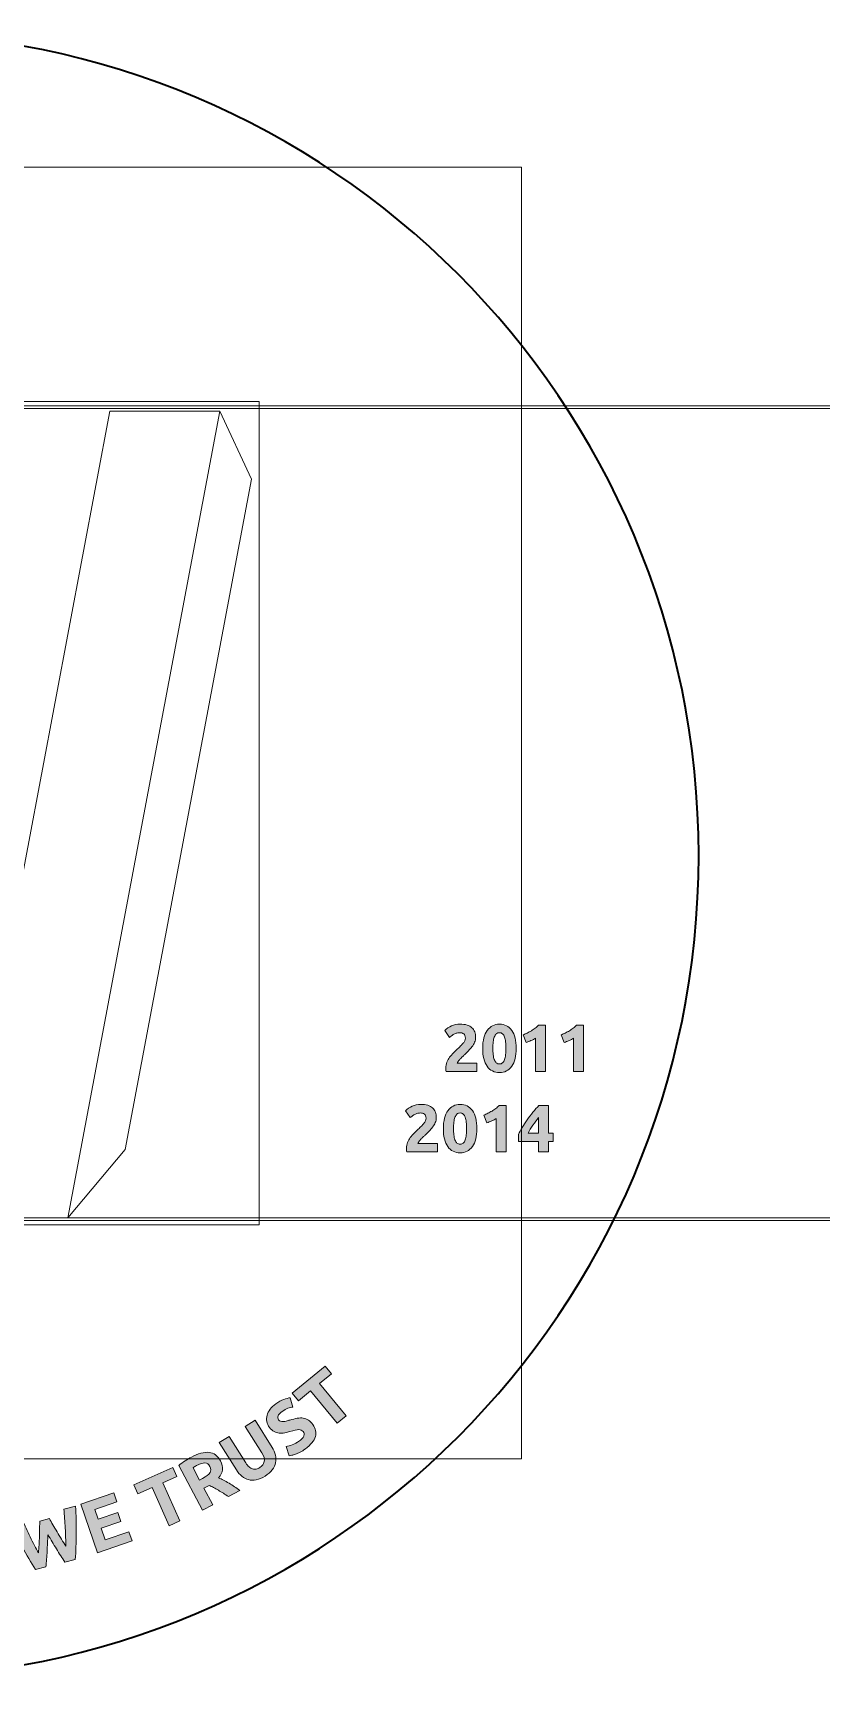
# Model space of a CAD drawing. Header units: inches. Extents: x -2274 to 2242, y -41 to -2.
# Drawn here: x -12.26 to 6.42, y -41.17 to -2.17 of the extents above; entities that cross this region are included whole.
import ezdxf

# ---------------------------------------------------------------- set-up
doc = ezdxf.new("R2010")
doc.units = ezdxf.units.IN
doc.header["$MEASUREMENT"] = 0
doc.layers.add('Layer 3', color=7, linetype='Continuous')

# ---------------------------------------------------------------- blocks, each defined once
blk = doc.blocks.new('block 2')
at = {"layer": 'Layer 3', "true_color": 0xffffff}
h = blk.add_hatch(color=7, dxfattribs=at)
h.dxf.hatch_style = 2
h.paths.add_polyline_path([(-5.336, -33.772), (-5.186, -33.952), (-5.47, -34.187), (-4.841, -34.948), (-5.053, -35.124), (-5.683, -34.362), (-5.967, -34.597), (-6.116, -34.417)])
h = blk.add_hatch(color=7, dxfattribs=at)
h.dxf.hatch_style = 2
edge = h.paths.add_edge_path()
edge.add_spline(control_points=[(-5.945, -35.544), (-5.914, -35.521), (-5.89, -35.5), (-5.873, -35.48), (-5.856, -35.459), (-5.845, -35.44), (-5.839, -35.422), (-5.834, -35.404), (-5.833, -35.387), (-5.837, -35.371), (-5.841, -35.356), (-5.849, -35.34), (-5.86, -35.325), (-5.884, -35.293), (-5.918, -35.277), (-5.964, -35.278), (-6.01, -35.278), (-6.079, -35.294), (-6.172, -35.323), (-6.212, -35.335), (-6.254, -35.345), (-6.297, -35.354), (-6.34, -35.363), (-6.383, -35.366), (-6.424, -35.362), (-6.466, -35.358), (-6.507, -35.346), (-6.546, -35.326), (-6.586, -35.306), (-6.622, -35.273), (-6.655, -35.228), (-6.689, -35.182), (-6.71, -35.135), (-6.719, -35.086), (-6.729, -35.037), (-6.727, -34.988), (-6.715, -34.939), (-6.702, -34.891), (-6.678, -34.843), (-6.644, -34.797), (-6.609, -34.751), (-6.564, -34.707), (-6.508, -34.666), (-6.441, -34.618), (-6.378, -34.583), (-6.32, -34.562), (-6.261, -34.541), (-6.209, -34.528), (-6.165, -34.522), (-6.165, -34.522), (-6.102, -34.744), (-6.102, -34.744), (-6.14, -34.75), (-6.18, -34.76), (-6.221, -34.773), (-6.263, -34.787), (-6.308, -34.811), (-6.355, -34.846), (-6.409, -34.884), (-6.441, -34.919), (-6.454, -34.951), (-6.466, -34.983), (-6.462, -35.014), (-6.44, -35.045), (-6.426, -35.062), (-6.411, -35.075), (-6.393, -35.081), (-6.376, -35.087), (-6.356, -35.089), (-6.333, -35.088), (-6.31, -35.086), (-6.285, -35.082), (-6.259, -35.076), (-6.233, -35.069), (-6.204, -35.06), (-6.173, -35.051), (-6.108, -35.033), (-6.05, -35.019), (-5.998, -35.01), (-5.947, -35.001), (-5.899, -34.999), (-5.856, -35.006), (-5.813, -35.012), (-5.773, -35.027), (-5.736, -35.051), (-5.7, -35.076), (-5.664, -35.112), (-5.629, -35.159), (-5.562, -35.252), (-5.542, -35.347), (-5.57, -35.445), (-5.598, -35.542), (-5.676, -35.639), (-5.807, -35.734), (-5.85, -35.766), (-5.892, -35.791), (-5.931, -35.812), (-5.97, -35.832), (-6.006, -35.849), (-6.038, -35.861), (-6.071, -35.873), (-6.1, -35.882), (-6.126, -35.887), (-6.152, -35.893), (-6.174, -35.897), (-6.193, -35.899), (-6.193, -35.899), (-6.259, -35.676), (-6.259, -35.676), (-6.217, -35.671), (-6.171, -35.659), (-6.118, -35.641), (-6.065, -35.622), (-6.008, -35.59), (-5.945, -35.544)], knot_values=[0, 0, 0, 0, 1, 1, 1, 2, 2, 2, 3, 3, 3, 4, 4, 4, 5, 5, 5, 6, 6, 6, 7, 7, 7, 8, 8, 8, 9, 9, 9, 10, 10, 10, 11, 11, 11, 12, 12, 12, 13, 13, 13, 14, 14, 14, 15, 15, 15, 16, 16, 16, 17, 17, 17, 18, 18, 18, 19, 19, 19, 20, 20, 20, 21, 21, 21, 22, 22, 22, 23, 23, 23, 24, 24, 24, 25, 25, 25, 26, 26, 26, 27, 27, 27, 28, 28, 28, 29, 29, 29, 30, 30, 30, 31, 31, 31, 32, 32, 32, 33, 33, 33, 34, 34, 34, 35, 35, 35, 36, 36, 36, 37, 37, 37, 38, 38, 38, 38], degree=3, periodic=1)
h = blk.add_hatch(color=7, dxfattribs=at)
h.dxf.hatch_style = 2
edge = h.paths.add_edge_path()
edge.add_spline(control_points=[(-6.763, -36.38), (-6.836, -36.425), (-6.905, -36.455), (-6.97, -36.467), (-7.036, -36.48), (-7.098, -36.479), (-7.155, -36.464), (-7.212, -36.449), (-7.265, -36.422), (-7.313, -36.382), (-7.36, -36.342), (-7.404, -36.292), (-7.442, -36.231), (-7.442, -36.231), (-7.847, -35.587), (-7.847, -35.587), (-7.847, -35.587), (-7.613, -35.441), (-7.613, -35.441), (-7.613, -35.441), (-7.221, -36.065), (-7.221, -36.065), (-7.195, -36.107), (-7.168, -36.14), (-7.14, -36.163), (-7.112, -36.187), (-7.084, -36.202), (-7.056, -36.21), (-7.028, -36.219), (-7, -36.219), (-6.971, -36.212), (-6.943, -36.206), (-6.915, -36.194), (-6.887, -36.176), (-6.83, -36.14), (-6.795, -36.094), (-6.782, -36.037), (-6.768, -35.98), (-6.788, -35.91), (-6.84, -35.826), (-6.84, -35.826), (-7.233, -35.202), (-7.233, -35.202), (-7.233, -35.202), (-7, -35.055), (-7, -35.055), (-7, -35.055), (-6.595, -35.699), (-6.595, -35.699), (-6.557, -35.76), (-6.531, -35.821), (-6.515, -35.882), (-6.501, -35.944), (-6.499, -36.004), (-6.511, -36.062), (-6.523, -36.12), (-6.549, -36.176), (-6.591, -36.23), (-6.632, -36.283), (-6.689, -36.333), (-6.763, -36.38)], knot_values=[0, 0, 0, 0, 1, 1, 1, 2, 2, 2, 3, 3, 3, 4, 4, 4, 5, 5, 5, 6, 6, 6, 7, 7, 7, 8, 8, 8, 9, 9, 9, 10, 10, 10, 11, 11, 11, 12, 12, 12, 13, 13, 13, 14, 14, 14, 15, 15, 15, 16, 16, 16, 17, 17, 17, 18, 18, 18, 19, 19, 19, 20, 20, 20, 20], degree=3, periodic=1)
h = blk.add_hatch(color=7, dxfattribs=at)
h.dxf.hatch_style = 2
edge = h.paths.add_edge_path()
edge.add_spline(control_points=[(-8.508, -35.93), (-8.346, -35.843), (-8.207, -35.806), (-8.09, -35.818), (-7.973, -35.83), (-7.882, -35.896), (-7.818, -36.018), (-7.777, -36.093), (-7.762, -36.164), (-7.771, -36.23), (-7.781, -36.296), (-7.811, -36.36), (-7.862, -36.421), (-7.826, -36.437), (-7.787, -36.455), (-7.745, -36.477), (-7.702, -36.499), (-7.659, -36.523), (-7.616, -36.549), (-7.572, -36.574), (-7.529, -36.601), (-7.485, -36.631), (-7.441, -36.66), (-7.4, -36.69), (-7.36, -36.719), (-7.36, -36.719), (-7.632, -36.864), (-7.632, -36.864), (-7.67, -36.839), (-7.709, -36.814), (-7.749, -36.788), (-7.789, -36.763), (-7.828, -36.739), (-7.868, -36.716), (-7.908, -36.693), (-7.946, -36.672), (-7.983, -36.652), (-8.02, -36.633), (-8.056, -36.616), (-8.09, -36.602), (-8.09, -36.602), (-8.21, -36.666), (-8.21, -36.666), (-8.21, -36.666), (-8, -37.06), (-8, -37.06), (-8, -37.06), (-8.243, -37.189), (-8.243, -37.189), (-8.243, -37.189), (-8.809, -36.126), (-8.809, -36.126), (-8.762, -36.087), (-8.711, -36.051), (-8.656, -36.017), (-8.602, -35.982), (-8.552, -35.953), (-8.508, -35.93)], knot_values=[0, 0, 0, 0, 1, 1, 1, 2, 2, 2, 3, 3, 3, 4, 4, 4, 5, 5, 5, 6, 6, 6, 7, 7, 7, 8, 8, 8, 9, 9, 9, 10, 10, 10, 11, 11, 11, 12, 12, 12, 13, 13, 13, 14, 14, 14, 15, 15, 15, 16, 16, 16, 17, 17, 17, 18, 18, 18, 19, 19, 19, 19], degree=3, periodic=1)
edge = h.paths.add_edge_path()
edge.add_spline(control_points=[(-8.384, -36.129), (-8.401, -36.139), (-8.417, -36.148), (-8.43, -36.156), (-8.444, -36.165), (-8.456, -36.172), (-8.468, -36.18), (-8.468, -36.18), (-8.313, -36.473), (-8.313, -36.473), (-8.313, -36.473), (-8.244, -36.436), (-8.244, -36.436), (-8.153, -36.388), (-8.094, -36.342), (-8.066, -36.298), (-8.039, -36.254), (-8.04, -36.205), (-8.069, -36.149), (-8.097, -36.097), (-8.137, -36.07), (-8.189, -36.068), (-8.241, -36.067), (-8.306, -36.088), (-8.384, -36.129)], knot_values=[0, 0, 0, 0, 1, 1, 1, 2, 2, 2, 3, 3, 3, 4, 4, 4, 5, 5, 5, 6, 6, 6, 7, 7, 7, 8, 8, 8, 8], degree=3, periodic=1)
h = blk.add_hatch(color=7, dxfattribs=at)
h.dxf.hatch_style = 2
h.paths.add_polyline_path([(-8.947, -36.177), (-8.851, -36.391), (-9.188, -36.541), (-8.784, -37.443), (-9.035, -37.555), (-9.439, -36.654), (-9.775, -36.804), (-9.871, -36.59)])
h = blk.add_hatch(color=7, dxfattribs=at)
h.dxf.hatch_style = 2
h.paths.add_polyline_path([(-10.733, -38.199), (-11.129, -37.042), (-10.348, -36.775), (-10.274, -36.993), (-10.794, -37.172), (-10.716, -37.399), (-10.254, -37.24), (-10.181, -37.454), (-10.643, -37.612), (-10.548, -37.891), (-9.989, -37.699), (-9.914, -37.918)])
h = blk.add_hatch(color=7, dxfattribs=at)
h.dxf.hatch_style = 2
edge = h.paths.add_edge_path()
edge.add_spline(control_points=[(-11.874, -37.388), (-11.849, -37.431), (-11.82, -37.48), (-11.789, -37.535), (-11.758, -37.589), (-11.725, -37.645), (-11.69, -37.703), (-11.656, -37.761), (-11.621, -37.819), (-11.586, -37.877), (-11.55, -37.935), (-11.517, -37.988), (-11.485, -38.037), (-11.485, -37.975), (-11.486, -37.908), (-11.488, -37.836), (-11.489, -37.764), (-11.492, -37.689), (-11.497, -37.613), (-11.502, -37.536), (-11.507, -37.46), (-11.512, -37.384), (-11.517, -37.309), (-11.522, -37.236), (-11.528, -37.166), (-11.528, -37.166), (-11.251, -37.096), (-11.251, -37.096), (-11.241, -37.304), (-11.236, -37.517), (-11.237, -37.734), (-11.238, -37.952), (-11.245, -38.16), (-11.26, -38.359), (-11.26, -38.359), (-11.504, -38.42), (-11.504, -38.42), (-11.571, -38.321), (-11.639, -38.216), (-11.707, -38.105), (-11.775, -37.994), (-11.842, -37.883), (-11.909, -37.771), (-11.915, -37.901), (-11.921, -38.031), (-11.927, -38.161), (-11.933, -38.29), (-11.943, -38.415), (-11.955, -38.534), (-11.955, -38.534), (-12.199, -38.596), (-12.199, -38.596), (-12.306, -38.427), (-12.411, -38.248), (-12.515, -38.057), (-12.618, -37.866), (-12.715, -37.676), (-12.805, -37.488), (-12.805, -37.488), (-12.516, -37.415), (-12.516, -37.415), (-12.488, -37.48), (-12.457, -37.546), (-12.425, -37.615), (-12.394, -37.684), (-12.361, -37.753), (-12.328, -37.822), (-12.294, -37.892), (-12.261, -37.958), (-12.229, -38.023), (-12.196, -38.087), (-12.164, -38.147), (-12.133, -38.201), (-12.127, -38.14), (-12.122, -38.076), (-12.118, -38.008), (-12.115, -37.94), (-12.112, -37.873), (-12.109, -37.805), (-12.107, -37.738), (-12.105, -37.673), (-12.104, -37.611), (-12.104, -37.549), (-12.103, -37.494), (-12.102, -37.445), (-12.102, -37.445), (-11.874, -37.388), (-11.874, -37.388)], knot_values=[0, 0, 0, 0, 1, 1, 1, 2, 2, 2, 3, 3, 3, 4, 4, 4, 5, 5, 5, 6, 6, 6, 7, 7, 7, 8, 8, 8, 9, 9, 9, 10, 10, 10, 11, 11, 11, 12, 12, 12, 13, 13, 13, 14, 14, 14, 15, 15, 15, 16, 16, 16, 17, 17, 17, 18, 18, 18, 19, 19, 19, 20, 20, 20, 21, 21, 21, 22, 22, 22, 23, 23, 23, 24, 24, 24, 25, 25, 25, 26, 26, 26, 27, 27, 27, 28, 28, 28, 29, 29, 29, 29], degree=3, periodic=1)
at = {"layer": 'Layer 3', "lineweight": 0}
for points in [[(-5.336, -33.772), (-5.186, -33.952), (-5.47, -34.187), (-4.841, -34.948), (-5.053, -35.124), (-5.683, -34.362), (-5.967, -34.597), (-6.116, -34.417), (-5.336, -33.772)], [(-8.947, -36.177), (-8.851, -36.391), (-9.188, -36.541), (-8.784, -37.443), (-9.035, -37.555), (-9.439, -36.654), (-9.775, -36.804), (-9.871, -36.59), (-8.947, -36.177)], [(-10.733, -38.199), (-11.129, -37.042), (-10.348, -36.775), (-10.274, -36.993), (-10.794, -37.172), (-10.716, -37.399), (-10.254, -37.24), (-10.181, -37.454), (-10.643, -37.612), (-10.548, -37.891), (-9.989, -37.699), (-9.914, -37.918), (-10.733, -38.199)]]:
    blk.add_lwpolyline(points, dxfattribs=at)
for points, knots in [([(-5.945, -35.544), (-5.914, -35.521), (-5.89, -35.5), (-5.873, -35.48), (-5.856, -35.459), (-5.845, -35.44), (-5.839, -35.422), (-5.834, -35.404), (-5.833, -35.387), (-5.837, -35.371), (-5.841, -35.356), (-5.849, -35.34), (-5.86, -35.325), (-5.884, -35.293), (-5.918, -35.277), (-5.964, -35.278), (-6.01, -35.278), (-6.079, -35.294), (-6.172, -35.323), (-6.212, -35.335), (-6.254, -35.345), (-6.297, -35.354), (-6.34, -35.363), (-6.383, -35.366), (-6.424, -35.362), (-6.466, -35.358), (-6.507, -35.346), (-6.546, -35.326), (-6.586, -35.306), (-6.622, -35.273), (-6.655, -35.228), (-6.689, -35.182), (-6.71, -35.135), (-6.719, -35.086), (-6.729, -35.037), (-6.727, -34.988), (-6.715, -34.939), (-6.702, -34.891), (-6.678, -34.843), (-6.644, -34.797), (-6.609, -34.751), (-6.564, -34.707), (-6.508, -34.666), (-6.441, -34.618), (-6.378, -34.583), (-6.32, -34.562), (-6.261, -34.541), (-6.209, -34.528), (-6.165, -34.522), (-6.165, -34.522), (-6.102, -34.744), (-6.102, -34.744), (-6.14, -34.75), (-6.18, -34.76), (-6.221, -34.773), (-6.263, -34.787), (-6.308, -34.811), (-6.355, -34.846), (-6.409, -34.884), (-6.441, -34.919), (-6.454, -34.951), (-6.466, -34.983), (-6.462, -35.014), (-6.44, -35.045), (-6.426, -35.062), (-6.411, -35.075), (-6.393, -35.081), (-6.376, -35.087), (-6.356, -35.089), (-6.333, -35.088), (-6.31, -35.086), (-6.285, -35.082), (-6.259, -35.076), (-6.233, -35.069), (-6.204, -35.06), (-6.173, -35.051), (-6.108, -35.033), (-6.05, -35.019), (-5.998, -35.01), (-5.947, -35.001), (-5.899, -34.999), (-5.856, -35.006), (-5.813, -35.012), (-5.773, -35.027), (-5.736, -35.051), (-5.7, -35.076), (-5.664, -35.112), (-5.629, -35.159), (-5.562, -35.252), (-5.542, -35.347), (-5.57, -35.445), (-5.598, -35.542), (-5.676, -35.639), (-5.807, -35.734), (-5.85, -35.766), (-5.892, -35.791), (-5.931, -35.812), (-5.97, -35.832), (-6.006, -35.849), (-6.038, -35.861), (-6.071, -35.873), (-6.1, -35.882), (-6.126, -35.887), (-6.152, -35.893), (-6.174, -35.897), (-6.193, -35.899), (-6.193, -35.899), (-6.259, -35.676), (-6.259, -35.676), (-6.217, -35.671), (-6.171, -35.659), (-6.118, -35.641), (-6.065, -35.622), (-6.008, -35.59), (-5.945, -35.544)], [0, 0, 0, 0, 1, 1, 1, 2, 2, 2, 3, 3, 3, 4, 4, 4, 5, 5, 5, 6, 6, 6, 7, 7, 7, 8, 8, 8, 9, 9, 9, 10, 10, 10, 11, 11, 11, 12, 12, 12, 13, 13, 13, 14, 14, 14, 15, 15, 15, 16, 16, 16, 17, 17, 17, 18, 18, 18, 19, 19, 19, 20, 20, 20, 21, 21, 21, 22, 22, 22, 23, 23, 23, 24, 24, 24, 25, 25, 25, 26, 26, 26, 27, 27, 27, 28, 28, 28, 29, 29, 29, 30, 30, 30, 31, 31, 31, 32, 32, 32, 33, 33, 33, 34, 34, 34, 35, 35, 35, 36, 36, 36, 37, 37, 37, 38, 38, 38, 38]), ([(-6.763, -36.38), (-6.836, -36.425), (-6.905, -36.455), (-6.97, -36.467), (-7.036, -36.48), (-7.098, -36.479), (-7.155, -36.464), (-7.212, -36.449), (-7.265, -36.422), (-7.313, -36.382), (-7.36, -36.342), (-7.404, -36.292), (-7.442, -36.231), (-7.442, -36.231), (-7.847, -35.587), (-7.847, -35.587), (-7.847, -35.587), (-7.613, -35.441), (-7.613, -35.441), (-7.613, -35.441), (-7.221, -36.065), (-7.221, -36.065), (-7.195, -36.107), (-7.168, -36.14), (-7.14, -36.163), (-7.112, -36.187), (-7.084, -36.202), (-7.056, -36.21), (-7.028, -36.219), (-7, -36.219), (-6.971, -36.212), (-6.943, -36.206), (-6.915, -36.194), (-6.887, -36.176), (-6.83, -36.14), (-6.795, -36.094), (-6.782, -36.037), (-6.768, -35.98), (-6.788, -35.91), (-6.84, -35.826), (-6.84, -35.826), (-7.233, -35.202), (-7.233, -35.202), (-7.233, -35.202), (-7, -35.055), (-7, -35.055), (-7, -35.055), (-6.595, -35.699), (-6.595, -35.699), (-6.557, -35.76), (-6.531, -35.821), (-6.515, -35.882), (-6.501, -35.944), (-6.499, -36.004), (-6.511, -36.062), (-6.523, -36.12), (-6.549, -36.176), (-6.591, -36.23), (-6.632, -36.283), (-6.689, -36.333), (-6.763, -36.38)], [0, 0, 0, 0, 1, 1, 1, 2, 2, 2, 3, 3, 3, 4, 4, 4, 5, 5, 5, 6, 6, 6, 7, 7, 7, 8, 8, 8, 9, 9, 9, 10, 10, 10, 11, 11, 11, 12, 12, 12, 13, 13, 13, 14, 14, 14, 15, 15, 15, 16, 16, 16, 17, 17, 17, 18, 18, 18, 19, 19, 19, 20, 20, 20, 20]), ([(-8.508, -35.93), (-8.346, -35.843), (-8.207, -35.806), (-8.09, -35.818), (-7.973, -35.83), (-7.882, -35.896), (-7.818, -36.018), (-7.777, -36.093), (-7.762, -36.164), (-7.771, -36.23), (-7.781, -36.296), (-7.811, -36.36), (-7.862, -36.421), (-7.826, -36.437), (-7.787, -36.455), (-7.745, -36.477), (-7.702, -36.499), (-7.659, -36.523), (-7.616, -36.549), (-7.572, -36.574), (-7.529, -36.601), (-7.485, -36.631), (-7.441, -36.66), (-7.4, -36.69), (-7.36, -36.719), (-7.36, -36.719), (-7.632, -36.864), (-7.632, -36.864), (-7.67, -36.839), (-7.709, -36.814), (-7.749, -36.788), (-7.789, -36.763), (-7.828, -36.739), (-7.868, -36.716), (-7.908, -36.693), (-7.946, -36.672), (-7.983, -36.652), (-8.02, -36.633), (-8.056, -36.616), (-8.09, -36.602), (-8.09, -36.602), (-8.21, -36.666), (-8.21, -36.666), (-8.21, -36.666), (-8, -37.06), (-8, -37.06), (-8, -37.06), (-8.243, -37.189), (-8.243, -37.189), (-8.243, -37.189), (-8.809, -36.126), (-8.809, -36.126), (-8.762, -36.087), (-8.711, -36.051), (-8.656, -36.017), (-8.602, -35.982), (-8.552, -35.953), (-8.508, -35.93)], [0, 0, 0, 0, 1, 1, 1, 2, 2, 2, 3, 3, 3, 4, 4, 4, 5, 5, 5, 6, 6, 6, 7, 7, 7, 8, 8, 8, 9, 9, 9, 10, 10, 10, 11, 11, 11, 12, 12, 12, 13, 13, 13, 14, 14, 14, 15, 15, 15, 16, 16, 16, 17, 17, 17, 18, 18, 18, 19, 19, 19, 19]), ([(-8.384, -36.129), (-8.401, -36.139), (-8.417, -36.148), (-8.43, -36.156), (-8.444, -36.165), (-8.456, -36.172), (-8.468, -36.18), (-8.468, -36.18), (-8.313, -36.473), (-8.313, -36.473), (-8.313, -36.473), (-8.244, -36.436), (-8.244, -36.436), (-8.153, -36.388), (-8.094, -36.342), (-8.066, -36.298), (-8.039, -36.254), (-8.04, -36.205), (-8.069, -36.149), (-8.097, -36.097), (-8.137, -36.07), (-8.189, -36.068), (-8.241, -36.067), (-8.306, -36.088), (-8.384, -36.129)], [0, 0, 0, 0, 1, 1, 1, 2, 2, 2, 3, 3, 3, 4, 4, 4, 5, 5, 5, 6, 6, 6, 7, 7, 7, 8, 8, 8, 8]), ([(-11.874, -37.388), (-11.849, -37.431), (-11.82, -37.48), (-11.789, -37.535), (-11.758, -37.589), (-11.725, -37.645), (-11.69, -37.703), (-11.656, -37.761), (-11.621, -37.819), (-11.586, -37.877), (-11.55, -37.935), (-11.517, -37.988), (-11.485, -38.037), (-11.485, -37.975), (-11.486, -37.908), (-11.488, -37.836), (-11.489, -37.764), (-11.492, -37.689), (-11.497, -37.613), (-11.502, -37.536), (-11.507, -37.46), (-11.512, -37.384), (-11.517, -37.309), (-11.522, -37.236), (-11.528, -37.166), (-11.528, -37.166), (-11.251, -37.096), (-11.251, -37.096), (-11.241, -37.304), (-11.236, -37.517), (-11.237, -37.734), (-11.238, -37.952), (-11.245, -38.16), (-11.26, -38.359), (-11.26, -38.359), (-11.504, -38.42), (-11.504, -38.42), (-11.571, -38.321), (-11.639, -38.216), (-11.707, -38.105), (-11.775, -37.994), (-11.842, -37.883), (-11.909, -37.771), (-11.915, -37.901), (-11.921, -38.031), (-11.927, -38.161), (-11.933, -38.29), (-11.943, -38.415), (-11.955, -38.534), (-11.955, -38.534), (-12.199, -38.596), (-12.199, -38.596), (-12.306, -38.427), (-12.411, -38.248), (-12.515, -38.057), (-12.618, -37.866), (-12.715, -37.676), (-12.805, -37.488), (-12.805, -37.488), (-12.516, -37.415), (-12.516, -37.415), (-12.488, -37.48), (-12.457, -37.546), (-12.425, -37.615), (-12.394, -37.684), (-12.361, -37.753), (-12.328, -37.822), (-12.294, -37.892), (-12.261, -37.958), (-12.229, -38.023), (-12.196, -38.087), (-12.164, -38.147), (-12.133, -38.201), (-12.127, -38.14), (-12.122, -38.076), (-12.118, -38.008), (-12.115, -37.94), (-12.112, -37.873), (-12.109, -37.805), (-12.107, -37.738), (-12.105, -37.673), (-12.104, -37.611), (-12.104, -37.549), (-12.103, -37.494), (-12.102, -37.445), (-12.102, -37.445), (-11.874, -37.388), (-11.874, -37.388)], [0, 0, 0, 0, 1, 1, 1, 2, 2, 2, 3, 3, 3, 4, 4, 4, 5, 5, 5, 6, 6, 6, 7, 7, 7, 8, 8, 8, 9, 9, 9, 10, 10, 10, 11, 11, 11, 12, 12, 12, 13, 13, 13, 14, 14, 14, 15, 15, 15, 16, 16, 16, 17, 17, 17, 18, 18, 18, 19, 19, 19, 20, 20, 20, 21, 21, 21, 22, 22, 22, 23, 23, 23, 24, 24, 24, 25, 25, 25, 26, 26, 26, 27, 27, 27, 28, 28, 28, 29, 29, 29, 29])]:
    blk.add_open_spline(points, degree=3, knots=knots, dxfattribs=at)
blk = doc.blocks.new('block 8')
at = {"layer": 'Layer 3', "true_color": 0xffffff}
h = blk.add_hatch(color=7, dxfattribs=at)
h.dxf.hatch_style = 2
edge = h.paths.add_edge_path()
edge.add_spline(control_points=[(-1.772, -25.98), (-1.772, -26.02), (-1.78, -26.059), (-1.796, -26.096), (-1.812, -26.133), (-1.833, -26.169), (-1.858, -26.203), (-1.883, -26.238), (-1.912, -26.271), (-1.944, -26.302), (-1.975, -26.334), (-2.007, -26.364), (-2.037, -26.393), (-2.053, -26.407), (-2.071, -26.424), (-2.089, -26.443), (-2.108, -26.461), (-2.125, -26.48), (-2.142, -26.499), (-2.159, -26.518), (-2.174, -26.536), (-2.187, -26.552), (-2.201, -26.569), (-2.209, -26.582), (-2.212, -26.593), (-2.212, -26.593), (-1.739, -26.593), (-1.739, -26.593), (-1.739, -26.593), (-1.739, -26.791), (-1.739, -26.791), (-1.739, -26.791), (-2.473, -26.791), (-2.473, -26.791), (-2.475, -26.779), (-2.476, -26.765), (-2.476, -26.747), (-2.476, -26.729), (-2.476, -26.716), (-2.476, -26.708), (-2.476, -26.658), (-2.467, -26.611), (-2.451, -26.569), (-2.435, -26.527), (-2.413, -26.487), (-2.387, -26.451), (-2.36, -26.414), (-2.33, -26.38), (-2.297, -26.348), (-2.264, -26.316), (-2.231, -26.285), (-2.198, -26.253), (-2.172, -26.229), (-2.149, -26.205), (-2.126, -26.184), (-2.104, -26.162), (-2.085, -26.141), (-2.068, -26.12), (-2.051, -26.1), (-2.037, -26.079), (-2.028, -26.058), (-2.018, -26.038), (-2.014, -26.017), (-2.014, -25.996), (-2.014, -25.949), (-2.027, -25.916), (-2.053, -25.897), (-2.08, -25.878), (-2.113, -25.869), (-2.152, -25.869), (-2.18, -25.869), (-2.207, -25.873), (-2.232, -25.882), (-2.257, -25.891), (-2.28, -25.902), (-2.3, -25.914), (-2.321, -25.926), (-2.339, -25.938), (-2.353, -25.951), (-2.368, -25.963), (-2.379, -25.973), (-2.387, -25.98), (-2.387, -25.98), (-2.504, -25.815), (-2.504, -25.815), (-2.458, -25.771), (-2.403, -25.736), (-2.341, -25.708), (-2.28, -25.68), (-2.213, -25.666), (-2.142, -25.666), (-2.078, -25.666), (-2.022, -25.673), (-1.975, -25.688), (-1.929, -25.702), (-1.891, -25.723), (-1.86, -25.75), (-1.83, -25.778), (-1.808, -25.81), (-1.794, -25.849), (-1.779, -25.887), (-1.772, -25.931), (-1.772, -25.98)], knot_values=[0, 0, 0, 0, 1, 1, 1, 2, 2, 2, 3, 3, 3, 4, 4, 4, 5, 5, 5, 6, 6, 6, 7, 7, 7, 8, 8, 8, 9, 9, 9, 10, 10, 10, 11, 11, 11, 12, 12, 12, 13, 13, 13, 14, 14, 14, 15, 15, 15, 16, 16, 16, 17, 17, 17, 18, 18, 18, 19, 19, 19, 20, 20, 20, 21, 21, 21, 22, 22, 22, 23, 23, 23, 24, 24, 24, 25, 25, 25, 26, 26, 26, 27, 27, 27, 28, 28, 28, 29, 29, 29, 30, 30, 30, 31, 31, 31, 32, 32, 32, 33, 33, 33, 34, 34, 34, 34], degree=3, periodic=1)
h = blk.add_hatch(color=7, dxfattribs=at)
h.dxf.hatch_style = 2
edge = h.paths.add_edge_path()
edge.add_spline(control_points=[(-0.81, -26.239), (-0.81, -26.424), (-0.845, -26.566), (-0.916, -26.665), (-0.986, -26.764), (-1.083, -26.814), (-1.207, -26.814), (-1.331, -26.814), (-1.428, -26.764), (-1.499, -26.665), (-1.569, -26.566), (-1.604, -26.424), (-1.604, -26.239), (-1.604, -26.147), (-1.595, -26.065), (-1.576, -25.994), (-1.558, -25.923), (-1.531, -25.863), (-1.496, -25.815), (-1.461, -25.766), (-1.419, -25.729), (-1.371, -25.704), (-1.322, -25.678), (-1.267, -25.666), (-1.207, -25.666), (-1.083, -25.666), (-0.986, -25.715), (-0.916, -25.814), (-0.845, -25.913), (-0.81, -26.055), (-0.81, -26.239)], knot_values=[0, 0, 0, 0, 1, 1, 1, 2, 2, 2, 3, 3, 3, 4, 4, 4, 5, 5, 5, 6, 6, 6, 7, 7, 7, 8, 8, 8, 9, 9, 9, 10, 10, 10, 10], degree=3, periodic=1)
edge = h.paths.add_edge_path()
edge.add_spline(control_points=[(-1.052, -26.239), (-1.052, -26.184), (-1.054, -26.134), (-1.06, -26.089), (-1.065, -26.044), (-1.073, -26.005), (-1.085, -25.972), (-1.097, -25.939), (-1.112, -25.914), (-1.133, -25.896), (-1.153, -25.878), (-1.178, -25.869), (-1.207, -25.869), (-1.237, -25.869), (-1.262, -25.878), (-1.281, -25.896), (-1.301, -25.914), (-1.317, -25.939), (-1.329, -25.972), (-1.341, -26.005), (-1.35, -26.044), (-1.355, -26.089), (-1.36, -26.134), (-1.363, -26.184), (-1.363, -26.239), (-1.363, -26.294), (-1.36, -26.344), (-1.355, -26.389), (-1.35, -26.435), (-1.341, -26.474), (-1.329, -26.507), (-1.317, -26.54), (-1.301, -26.565), (-1.281, -26.583), (-1.262, -26.601), (-1.237, -26.61), (-1.207, -26.61), (-1.178, -26.61), (-1.153, -26.601), (-1.133, -26.583), (-1.112, -26.565), (-1.097, -26.54), (-1.085, -26.507), (-1.073, -26.474), (-1.065, -26.435), (-1.06, -26.389), (-1.054, -26.344), (-1.052, -26.294), (-1.052, -26.239)], knot_values=[0, 0, 0, 0, 1, 1, 1, 2, 2, 2, 3, 3, 3, 4, 4, 4, 5, 5, 5, 6, 6, 6, 7, 7, 7, 8, 8, 8, 9, 9, 9, 10, 10, 10, 11, 11, 11, 12, 12, 12, 13, 13, 13, 14, 14, 14, 15, 15, 15, 16, 16, 16, 16], degree=3, periodic=1)
h = blk.add_hatch(color=7, dxfattribs=at)
h.dxf.hatch_style = 2
edge = h.paths.add_edge_path()
edge.add_spline(control_points=[(-0.645, -25.92), (-0.614, -25.907), (-0.582, -25.892), (-0.549, -25.876), (-0.516, -25.86), (-0.483, -25.842), (-0.451, -25.822), (-0.42, -25.802), (-0.389, -25.782), (-0.36, -25.76), (-0.331, -25.738), (-0.305, -25.715), (-0.281, -25.691), (-0.281, -25.691), (-0.116, -25.691), (-0.116, -25.691), (-0.116, -25.691), (-0.116, -26.791), (-0.116, -26.791), (-0.116, -26.791), (-0.353, -26.791), (-0.353, -26.791), (-0.353, -26.791), (-0.353, -25.999), (-0.353, -25.999), (-0.385, -26.02), (-0.42, -26.039), (-0.459, -26.057), (-0.499, -26.074), (-0.537, -26.089), (-0.574, -26.102), (-0.574, -26.102), (-0.645, -25.92), (-0.645, -25.92)], knot_values=[0, 0, 0, 0, 1, 1, 1, 2, 2, 2, 3, 3, 3, 4, 4, 4, 5, 5, 5, 6, 6, 6, 7, 7, 7, 8, 8, 8, 9, 9, 9, 10, 10, 10, 11, 11, 11, 11], degree=3, periodic=1)
h = blk.add_hatch(color=7, dxfattribs=at)
h.dxf.hatch_style = 2
edge = h.paths.add_edge_path()
edge.add_spline(control_points=[(0.257, -25.92), (0.287, -25.907), (0.319, -25.892), (0.352, -25.876), (0.386, -25.86), (0.419, -25.842), (0.45, -25.822), (0.482, -25.802), (0.512, -25.782), (0.542, -25.76), (0.571, -25.738), (0.597, -25.715), (0.62, -25.691), (0.62, -25.691), (0.785, -25.691), (0.785, -25.691), (0.785, -25.691), (0.785, -26.791), (0.785, -26.791), (0.785, -26.791), (0.548, -26.791), (0.548, -26.791), (0.548, -26.791), (0.548, -25.999), (0.548, -25.999), (0.517, -26.02), (0.481, -26.039), (0.442, -26.057), (0.403, -26.074), (0.365, -26.089), (0.328, -26.102), (0.328, -26.102), (0.257, -25.92), (0.257, -25.92)], knot_values=[0, 0, 0, 0, 1, 1, 1, 2, 2, 2, 3, 3, 3, 4, 4, 4, 5, 5, 5, 6, 6, 6, 7, 7, 7, 8, 8, 8, 9, 9, 9, 10, 10, 10, 11, 11, 11, 11], degree=3, periodic=1)
at = {"layer": 'Layer 3', "lineweight": 0}
for points, knots in [([(-1.772, -25.98), (-1.772, -26.02), (-1.78, -26.059), (-1.796, -26.096), (-1.812, -26.133), (-1.833, -26.169), (-1.858, -26.203), (-1.883, -26.238), (-1.912, -26.271), (-1.944, -26.302), (-1.975, -26.334), (-2.007, -26.364), (-2.037, -26.393), (-2.053, -26.407), (-2.071, -26.424), (-2.089, -26.443), (-2.108, -26.461), (-2.125, -26.48), (-2.142, -26.499), (-2.159, -26.518), (-2.174, -26.536), (-2.187, -26.552), (-2.201, -26.569), (-2.209, -26.582), (-2.212, -26.593), (-2.212, -26.593), (-1.739, -26.593), (-1.739, -26.593), (-1.739, -26.593), (-1.739, -26.791), (-1.739, -26.791), (-1.739, -26.791), (-2.473, -26.791), (-2.473, -26.791), (-2.475, -26.779), (-2.476, -26.765), (-2.476, -26.747), (-2.476, -26.729), (-2.476, -26.716), (-2.476, -26.708), (-2.476, -26.658), (-2.467, -26.611), (-2.451, -26.569), (-2.435, -26.527), (-2.413, -26.487), (-2.387, -26.451), (-2.36, -26.414), (-2.33, -26.38), (-2.297, -26.348), (-2.264, -26.316), (-2.231, -26.285), (-2.198, -26.253), (-2.172, -26.229), (-2.149, -26.205), (-2.126, -26.184), (-2.104, -26.162), (-2.085, -26.141), (-2.068, -26.12), (-2.051, -26.1), (-2.037, -26.079), (-2.028, -26.058), (-2.018, -26.038), (-2.014, -26.017), (-2.014, -25.996), (-2.014, -25.949), (-2.027, -25.916), (-2.053, -25.897), (-2.08, -25.878), (-2.113, -25.869), (-2.152, -25.869), (-2.18, -25.869), (-2.207, -25.873), (-2.232, -25.882), (-2.257, -25.891), (-2.28, -25.902), (-2.3, -25.914), (-2.321, -25.926), (-2.339, -25.938), (-2.353, -25.951), (-2.368, -25.963), (-2.379, -25.973), (-2.387, -25.98), (-2.387, -25.98), (-2.504, -25.815), (-2.504, -25.815), (-2.458, -25.771), (-2.403, -25.736), (-2.341, -25.708), (-2.28, -25.68), (-2.213, -25.666), (-2.142, -25.666), (-2.078, -25.666), (-2.022, -25.673), (-1.975, -25.688), (-1.929, -25.702), (-1.891, -25.723), (-1.86, -25.75), (-1.83, -25.778), (-1.808, -25.81), (-1.794, -25.849), (-1.779, -25.887), (-1.772, -25.931), (-1.772, -25.98)], [0, 0, 0, 0, 1, 1, 1, 2, 2, 2, 3, 3, 3, 4, 4, 4, 5, 5, 5, 6, 6, 6, 7, 7, 7, 8, 8, 8, 9, 9, 9, 10, 10, 10, 11, 11, 11, 12, 12, 12, 13, 13, 13, 14, 14, 14, 15, 15, 15, 16, 16, 16, 17, 17, 17, 18, 18, 18, 19, 19, 19, 20, 20, 20, 21, 21, 21, 22, 22, 22, 23, 23, 23, 24, 24, 24, 25, 25, 25, 26, 26, 26, 27, 27, 27, 28, 28, 28, 29, 29, 29, 30, 30, 30, 31, 31, 31, 32, 32, 32, 33, 33, 33, 34, 34, 34, 34]), ([(-0.81, -26.239), (-0.81, -26.424), (-0.845, -26.566), (-0.916, -26.665), (-0.986, -26.764), (-1.083, -26.814), (-1.207, -26.814), (-1.331, -26.814), (-1.428, -26.764), (-1.499, -26.665), (-1.569, -26.566), (-1.604, -26.424), (-1.604, -26.239), (-1.604, -26.147), (-1.595, -26.065), (-1.576, -25.994), (-1.558, -25.923), (-1.531, -25.863), (-1.496, -25.815), (-1.461, -25.766), (-1.419, -25.729), (-1.371, -25.704), (-1.322, -25.678), (-1.267, -25.666), (-1.207, -25.666), (-1.083, -25.666), (-0.986, -25.715), (-0.916, -25.814), (-0.845, -25.913), (-0.81, -26.055), (-0.81, -26.239)], [0, 0, 0, 0, 1, 1, 1, 2, 2, 2, 3, 3, 3, 4, 4, 4, 5, 5, 5, 6, 6, 6, 7, 7, 7, 8, 8, 8, 9, 9, 9, 10, 10, 10, 10]), ([(-0.645, -25.92), (-0.614, -25.907), (-0.582, -25.892), (-0.549, -25.876), (-0.516, -25.86), (-0.483, -25.842), (-0.451, -25.822), (-0.42, -25.802), (-0.389, -25.782), (-0.36, -25.76), (-0.331, -25.738), (-0.305, -25.715), (-0.281, -25.691), (-0.281, -25.691), (-0.116, -25.691), (-0.116, -25.691), (-0.116, -25.691), (-0.116, -26.791), (-0.116, -26.791), (-0.116, -26.791), (-0.353, -26.791), (-0.353, -26.791), (-0.353, -26.791), (-0.353, -25.999), (-0.353, -25.999), (-0.385, -26.02), (-0.42, -26.039), (-0.459, -26.057), (-0.499, -26.074), (-0.537, -26.089), (-0.574, -26.102), (-0.574, -26.102), (-0.645, -25.92), (-0.645, -25.92)], [0, 0, 0, 0, 1, 1, 1, 2, 2, 2, 3, 3, 3, 4, 4, 4, 5, 5, 5, 6, 6, 6, 7, 7, 7, 8, 8, 8, 9, 9, 9, 10, 10, 10, 11, 11, 11, 11]), ([(0.257, -25.92), (0.287, -25.907), (0.319, -25.892), (0.352, -25.876), (0.386, -25.86), (0.419, -25.842), (0.45, -25.822), (0.482, -25.802), (0.512, -25.782), (0.542, -25.76), (0.571, -25.738), (0.597, -25.715), (0.62, -25.691), (0.62, -25.691), (0.785, -25.691), (0.785, -25.691), (0.785, -25.691), (0.785, -26.791), (0.785, -26.791), (0.785, -26.791), (0.548, -26.791), (0.548, -26.791), (0.548, -26.791), (0.548, -25.999), (0.548, -25.999), (0.517, -26.02), (0.481, -26.039), (0.442, -26.057), (0.403, -26.074), (0.365, -26.089), (0.328, -26.102), (0.328, -26.102), (0.257, -25.92), (0.257, -25.92)], [0, 0, 0, 0, 1, 1, 1, 2, 2, 2, 3, 3, 3, 4, 4, 4, 5, 5, 5, 6, 6, 6, 7, 7, 7, 8, 8, 8, 9, 9, 9, 10, 10, 10, 11, 11, 11, 11]), ([(-1.052, -26.239), (-1.052, -26.184), (-1.054, -26.134), (-1.06, -26.089), (-1.065, -26.044), (-1.073, -26.005), (-1.085, -25.972), (-1.097, -25.939), (-1.112, -25.914), (-1.133, -25.896), (-1.153, -25.878), (-1.178, -25.869), (-1.207, -25.869), (-1.237, -25.869), (-1.262, -25.878), (-1.281, -25.896), (-1.301, -25.914), (-1.317, -25.939), (-1.329, -25.972), (-1.341, -26.005), (-1.35, -26.044), (-1.355, -26.089), (-1.36, -26.134), (-1.363, -26.184), (-1.363, -26.239), (-1.363, -26.294), (-1.36, -26.344), (-1.355, -26.389), (-1.35, -26.435), (-1.341, -26.474), (-1.329, -26.507), (-1.317, -26.54), (-1.301, -26.565), (-1.281, -26.583), (-1.262, -26.601), (-1.237, -26.61), (-1.207, -26.61), (-1.178, -26.61), (-1.153, -26.601), (-1.133, -26.583), (-1.112, -26.565), (-1.097, -26.54), (-1.085, -26.507), (-1.073, -26.474), (-1.065, -26.435), (-1.06, -26.389), (-1.054, -26.344), (-1.052, -26.294), (-1.052, -26.239)], [0, 0, 0, 0, 1, 1, 1, 2, 2, 2, 3, 3, 3, 4, 4, 4, 5, 5, 5, 6, 6, 6, 7, 7, 7, 8, 8, 8, 9, 9, 9, 10, 10, 10, 11, 11, 11, 12, 12, 12, 13, 13, 13, 14, 14, 14, 15, 15, 15, 16, 16, 16, 16])]:
    blk.add_open_spline(points, degree=3, knots=knots, dxfattribs=at)
blk = doc.blocks.new('block 9')
at = {"layer": 'Layer 3', "true_color": 0xffffff}
h = blk.add_hatch(color=7, dxfattribs=at)
h.dxf.hatch_style = 2
edge = h.paths.add_edge_path()
edge.add_spline(control_points=[(-2.704, -27.883), (-2.704, -27.923), (-2.712, -27.961), (-2.728, -27.999), (-2.744, -28.035), (-2.765, -28.071), (-2.79, -28.106), (-2.815, -28.14), (-2.844, -28.173), (-2.876, -28.205), (-2.907, -28.237), (-2.939, -28.267), (-2.969, -28.295), (-2.985, -28.31), (-3.002, -28.327), (-3.021, -28.346), (-3.04, -28.364), (-3.057, -28.383), (-3.074, -28.402), (-3.091, -28.421), (-3.106, -28.439), (-3.119, -28.455), (-3.133, -28.471), (-3.141, -28.485), (-3.144, -28.495), (-3.144, -28.495), (-2.671, -28.495), (-2.671, -28.495), (-2.671, -28.495), (-2.671, -28.694), (-2.671, -28.694), (-2.671, -28.694), (-3.404, -28.694), (-3.404, -28.694), (-3.407, -28.682), (-3.408, -28.667), (-3.408, -28.649), (-3.408, -28.631), (-3.408, -28.619), (-3.408, -28.611), (-3.408, -28.561), (-3.399, -28.514), (-3.383, -28.472), (-3.367, -28.429), (-3.345, -28.39), (-3.319, -28.353), (-3.292, -28.317), (-3.262, -28.283), (-3.229, -28.251), (-3.196, -28.219), (-3.163, -28.187), (-3.13, -28.156), (-3.104, -28.131), (-3.081, -28.108), (-3.058, -28.086), (-3.036, -28.065), (-3.017, -28.044), (-3, -28.023), (-2.982, -28.002), (-2.969, -27.982), (-2.96, -27.961), (-2.95, -27.941), (-2.946, -27.92), (-2.946, -27.898), (-2.946, -27.852), (-2.959, -27.819), (-2.985, -27.8), (-3.012, -27.781), (-3.044, -27.772), (-3.084, -27.772), (-3.112, -27.772), (-3.139, -27.776), (-3.164, -27.785), (-3.189, -27.794), (-3.212, -27.805), (-3.232, -27.817), (-3.253, -27.829), (-3.27, -27.841), (-3.285, -27.853), (-3.3, -27.865), (-3.311, -27.875), (-3.319, -27.883), (-3.319, -27.883), (-3.436, -27.718), (-3.436, -27.718), (-3.39, -27.674), (-3.335, -27.638), (-3.273, -27.61), (-3.212, -27.582), (-3.145, -27.568), (-3.074, -27.568), (-3.01, -27.568), (-2.954, -27.576), (-2.907, -27.59), (-2.861, -27.605), (-2.823, -27.626), (-2.792, -27.653), (-2.762, -27.68), (-2.74, -27.713), (-2.726, -27.752), (-2.711, -27.79), (-2.704, -27.834), (-2.704, -27.883)], knot_values=[0, 0, 0, 0, 1, 1, 1, 2, 2, 2, 3, 3, 3, 4, 4, 4, 5, 5, 5, 6, 6, 6, 7, 7, 7, 8, 8, 8, 9, 9, 9, 10, 10, 10, 11, 11, 11, 12, 12, 12, 13, 13, 13, 14, 14, 14, 15, 15, 15, 16, 16, 16, 17, 17, 17, 18, 18, 18, 19, 19, 19, 20, 20, 20, 21, 21, 21, 22, 22, 22, 23, 23, 23, 24, 24, 24, 25, 25, 25, 26, 26, 26, 27, 27, 27, 28, 28, 28, 29, 29, 29, 30, 30, 30, 31, 31, 31, 32, 32, 32, 33, 33, 33, 34, 34, 34, 34], degree=3, periodic=1)
h = blk.add_hatch(color=7, dxfattribs=at)
h.dxf.hatch_style = 2
edge = h.paths.add_edge_path()
edge.add_spline(control_points=[(-1.742, -28.141), (-1.742, -28.327), (-1.777, -28.469), (-1.848, -28.568), (-1.918, -28.667), (-2.015, -28.716), (-2.139, -28.716), (-2.263, -28.716), (-2.36, -28.667), (-2.431, -28.568), (-2.501, -28.469), (-2.536, -28.327), (-2.536, -28.141), (-2.536, -28.049), (-2.527, -27.968), (-2.508, -27.897), (-2.49, -27.826), (-2.463, -27.766), (-2.428, -27.718), (-2.393, -27.669), (-2.351, -27.632), (-2.303, -27.607), (-2.254, -27.581), (-2.199, -27.568), (-2.139, -27.568), (-2.015, -27.568), (-1.918, -27.618), (-1.848, -27.717), (-1.777, -27.816), (-1.742, -27.957), (-1.742, -28.141)], knot_values=[0, 0, 0, 0, 1, 1, 1, 2, 2, 2, 3, 3, 3, 4, 4, 4, 5, 5, 5, 6, 6, 6, 7, 7, 7, 8, 8, 8, 9, 9, 9, 10, 10, 10, 10], degree=3, periodic=1)
edge = h.paths.add_edge_path()
edge.add_spline(control_points=[(-1.984, -28.141), (-1.984, -28.086), (-1.986, -28.037), (-1.992, -27.991), (-1.997, -27.946), (-2.005, -27.908), (-2.017, -27.875), (-2.028, -27.842), (-2.044, -27.816), (-2.065, -27.798), (-2.085, -27.781), (-2.109, -27.772), (-2.139, -27.772), (-2.169, -27.772), (-2.193, -27.781), (-2.213, -27.798), (-2.232, -27.816), (-2.249, -27.842), (-2.261, -27.875), (-2.273, -27.908), (-2.282, -27.946), (-2.287, -27.991), (-2.292, -28.037), (-2.295, -28.086), (-2.295, -28.141), (-2.295, -28.196), (-2.292, -28.247), (-2.287, -28.292), (-2.282, -28.338), (-2.273, -28.377), (-2.261, -28.41), (-2.249, -28.442), (-2.232, -28.468), (-2.213, -28.486), (-2.193, -28.504), (-2.169, -28.513), (-2.139, -28.513), (-2.109, -28.513), (-2.085, -28.504), (-2.065, -28.486), (-2.044, -28.468), (-2.028, -28.442), (-2.017, -28.41), (-2.005, -28.377), (-1.997, -28.338), (-1.992, -28.292), (-1.986, -28.247), (-1.984, -28.196), (-1.984, -28.141)], knot_values=[0, 0, 0, 0, 1, 1, 1, 2, 2, 2, 3, 3, 3, 4, 4, 4, 5, 5, 5, 6, 6, 6, 7, 7, 7, 8, 8, 8, 9, 9, 9, 10, 10, 10, 11, 11, 11, 12, 12, 12, 13, 13, 13, 14, 14, 14, 15, 15, 15, 16, 16, 16, 16], degree=3, periodic=1)
h = blk.add_hatch(color=7, dxfattribs=at)
h.dxf.hatch_style = 2
edge = h.paths.add_edge_path()
edge.add_spline(control_points=[(-1.577, -27.822), (-1.546, -27.809), (-1.514, -27.795), (-1.481, -27.778), (-1.448, -27.762), (-1.415, -27.744), (-1.383, -27.725), (-1.352, -27.705), (-1.321, -27.684), (-1.292, -27.663), (-1.263, -27.641), (-1.237, -27.618), (-1.213, -27.594), (-1.213, -27.594), (-1.048, -27.594), (-1.048, -27.594), (-1.048, -27.594), (-1.048, -28.694), (-1.048, -28.694), (-1.048, -28.694), (-1.285, -28.694), (-1.285, -28.694), (-1.285, -28.694), (-1.285, -27.902), (-1.285, -27.902), (-1.317, -27.923), (-1.352, -27.942), (-1.391, -27.96), (-1.43, -27.977), (-1.469, -27.992), (-1.506, -28.005), (-1.506, -28.005), (-1.577, -27.822), (-1.577, -27.822)], knot_values=[0, 0, 0, 0, 1, 1, 1, 2, 2, 2, 3, 3, 3, 4, 4, 4, 5, 5, 5, 6, 6, 6, 7, 7, 7, 8, 8, 8, 9, 9, 9, 10, 10, 10, 11, 11, 11, 11], degree=3, periodic=1)
h = blk.add_hatch(color=7, dxfattribs=at)
h.dxf.hatch_style = 2
edge = h.paths.add_edge_path()
edge.add_spline(control_points=[(-0.048, -27.594), (-0.048, -27.594), (-0.048, -28.254), (-0.048, -28.254), (-0.048, -28.254), (0.069, -28.254), (0.069, -28.254), (0.069, -28.254), (0.069, -28.448), (0.069, -28.448), (0.069, -28.448), (-0.048, -28.448), (-0.048, -28.448), (-0.048, -28.448), (-0.048, -28.694), (-0.048, -28.694), (-0.048, -28.694), (-0.28, -28.694), (-0.28, -28.694), (-0.28, -28.694), (-0.28, -28.448), (-0.28, -28.448), (-0.28, -28.448), (-0.755, -28.448), (-0.755, -28.448), (-0.755, -28.448), (-0.755, -28.275), (-0.755, -28.275), (-0.731, -28.228), (-0.702, -28.175), (-0.667, -28.117), (-0.633, -28.058), (-0.594, -27.998), (-0.551, -27.936), (-0.508, -27.874), (-0.463, -27.813), (-0.415, -27.754), (-0.367, -27.695), (-0.32, -27.641), (-0.272, -27.594), (-0.272, -27.594), (-0.048, -27.594), (-0.048, -27.594)], knot_values=[0, 0, 0, 0, 1, 1, 1, 2, 2, 2, 3, 3, 3, 4, 4, 4, 5, 5, 5, 6, 6, 6, 7, 7, 7, 8, 8, 8, 9, 9, 9, 10, 10, 10, 11, 11, 11, 12, 12, 12, 13, 13, 13, 14, 14, 14, 14], degree=3, periodic=1)
edge = h.paths.add_edge_path()
edge.add_spline(control_points=[(-0.28, -27.883), (-0.321, -27.937), (-0.365, -27.995), (-0.412, -28.059), (-0.459, -28.122), (-0.497, -28.187), (-0.53, -28.254), (-0.53, -28.254), (-0.28, -28.254), (-0.28, -28.254), (-0.28, -28.254), (-0.28, -27.883), (-0.28, -27.883)], knot_values=[0, 0, 0, 0, 1, 1, 1, 2, 2, 2, 3, 3, 3, 4, 4, 4, 4], degree=3, periodic=1)
at = {"layer": 'Layer 3', "lineweight": 0}
for points, knots in [([(-2.704, -27.883), (-2.704, -27.923), (-2.712, -27.961), (-2.728, -27.999), (-2.744, -28.035), (-2.765, -28.071), (-2.79, -28.106), (-2.815, -28.14), (-2.844, -28.173), (-2.876, -28.205), (-2.907, -28.237), (-2.939, -28.267), (-2.969, -28.295), (-2.985, -28.31), (-3.002, -28.327), (-3.021, -28.346), (-3.04, -28.364), (-3.057, -28.383), (-3.074, -28.402), (-3.091, -28.421), (-3.106, -28.439), (-3.119, -28.455), (-3.133, -28.471), (-3.141, -28.485), (-3.144, -28.495), (-3.144, -28.495), (-2.671, -28.495), (-2.671, -28.495), (-2.671, -28.495), (-2.671, -28.694), (-2.671, -28.694), (-2.671, -28.694), (-3.404, -28.694), (-3.404, -28.694), (-3.407, -28.682), (-3.408, -28.667), (-3.408, -28.649), (-3.408, -28.631), (-3.408, -28.619), (-3.408, -28.611), (-3.408, -28.561), (-3.399, -28.514), (-3.383, -28.472), (-3.367, -28.429), (-3.345, -28.39), (-3.319, -28.353), (-3.292, -28.317), (-3.262, -28.283), (-3.229, -28.251), (-3.196, -28.219), (-3.163, -28.187), (-3.13, -28.156), (-3.104, -28.131), (-3.081, -28.108), (-3.058, -28.086), (-3.036, -28.065), (-3.017, -28.044), (-3, -28.023), (-2.982, -28.002), (-2.969, -27.982), (-2.96, -27.961), (-2.95, -27.941), (-2.946, -27.92), (-2.946, -27.898), (-2.946, -27.852), (-2.959, -27.819), (-2.985, -27.8), (-3.012, -27.781), (-3.044, -27.772), (-3.084, -27.772), (-3.112, -27.772), (-3.139, -27.776), (-3.164, -27.785), (-3.189, -27.794), (-3.212, -27.805), (-3.232, -27.817), (-3.253, -27.829), (-3.27, -27.841), (-3.285, -27.853), (-3.3, -27.865), (-3.311, -27.875), (-3.319, -27.883), (-3.319, -27.883), (-3.436, -27.718), (-3.436, -27.718), (-3.39, -27.674), (-3.335, -27.638), (-3.273, -27.61), (-3.212, -27.582), (-3.145, -27.568), (-3.074, -27.568), (-3.01, -27.568), (-2.954, -27.576), (-2.907, -27.59), (-2.861, -27.605), (-2.823, -27.626), (-2.792, -27.653), (-2.762, -27.68), (-2.74, -27.713), (-2.726, -27.752), (-2.711, -27.79), (-2.704, -27.834), (-2.704, -27.883)], [0, 0, 0, 0, 1, 1, 1, 2, 2, 2, 3, 3, 3, 4, 4, 4, 5, 5, 5, 6, 6, 6, 7, 7, 7, 8, 8, 8, 9, 9, 9, 10, 10, 10, 11, 11, 11, 12, 12, 12, 13, 13, 13, 14, 14, 14, 15, 15, 15, 16, 16, 16, 17, 17, 17, 18, 18, 18, 19, 19, 19, 20, 20, 20, 21, 21, 21, 22, 22, 22, 23, 23, 23, 24, 24, 24, 25, 25, 25, 26, 26, 26, 27, 27, 27, 28, 28, 28, 29, 29, 29, 30, 30, 30, 31, 31, 31, 32, 32, 32, 33, 33, 33, 34, 34, 34, 34]), ([(-1.742, -28.141), (-1.742, -28.327), (-1.777, -28.469), (-1.848, -28.568), (-1.918, -28.667), (-2.015, -28.716), (-2.139, -28.716), (-2.263, -28.716), (-2.36, -28.667), (-2.431, -28.568), (-2.501, -28.469), (-2.536, -28.327), (-2.536, -28.141), (-2.536, -28.049), (-2.527, -27.968), (-2.508, -27.897), (-2.49, -27.826), (-2.463, -27.766), (-2.428, -27.718), (-2.393, -27.669), (-2.351, -27.632), (-2.303, -27.607), (-2.254, -27.581), (-2.199, -27.568), (-2.139, -27.568), (-2.015, -27.568), (-1.918, -27.618), (-1.848, -27.717), (-1.777, -27.816), (-1.742, -27.957), (-1.742, -28.141)], [0, 0, 0, 0, 1, 1, 1, 2, 2, 2, 3, 3, 3, 4, 4, 4, 5, 5, 5, 6, 6, 6, 7, 7, 7, 8, 8, 8, 9, 9, 9, 10, 10, 10, 10]), ([(-1.577, -27.822), (-1.546, -27.809), (-1.514, -27.795), (-1.481, -27.778), (-1.448, -27.762), (-1.415, -27.744), (-1.383, -27.725), (-1.352, -27.705), (-1.321, -27.684), (-1.292, -27.663), (-1.263, -27.641), (-1.237, -27.618), (-1.213, -27.594), (-1.213, -27.594), (-1.048, -27.594), (-1.048, -27.594), (-1.048, -27.594), (-1.048, -28.694), (-1.048, -28.694), (-1.048, -28.694), (-1.285, -28.694), (-1.285, -28.694), (-1.285, -28.694), (-1.285, -27.902), (-1.285, -27.902), (-1.317, -27.923), (-1.352, -27.942), (-1.391, -27.96), (-1.43, -27.977), (-1.469, -27.992), (-1.506, -28.005), (-1.506, -28.005), (-1.577, -27.822), (-1.577, -27.822)], [0, 0, 0, 0, 1, 1, 1, 2, 2, 2, 3, 3, 3, 4, 4, 4, 5, 5, 5, 6, 6, 6, 7, 7, 7, 8, 8, 8, 9, 9, 9, 10, 10, 10, 11, 11, 11, 11]), ([(-0.048, -27.594), (-0.048, -27.594), (-0.048, -28.254), (-0.048, -28.254), (-0.048, -28.254), (0.069, -28.254), (0.069, -28.254), (0.069, -28.254), (0.069, -28.448), (0.069, -28.448), (0.069, -28.448), (-0.048, -28.448), (-0.048, -28.448), (-0.048, -28.448), (-0.048, -28.694), (-0.048, -28.694), (-0.048, -28.694), (-0.28, -28.694), (-0.28, -28.694), (-0.28, -28.694), (-0.28, -28.448), (-0.28, -28.448), (-0.28, -28.448), (-0.755, -28.448), (-0.755, -28.448), (-0.755, -28.448), (-0.755, -28.275), (-0.755, -28.275), (-0.731, -28.228), (-0.702, -28.175), (-0.667, -28.117), (-0.633, -28.058), (-0.594, -27.998), (-0.551, -27.936), (-0.508, -27.874), (-0.463, -27.813), (-0.415, -27.754), (-0.367, -27.695), (-0.32, -27.641), (-0.272, -27.594), (-0.272, -27.594), (-0.048, -27.594), (-0.048, -27.594)], [0, 0, 0, 0, 1, 1, 1, 2, 2, 2, 3, 3, 3, 4, 4, 4, 5, 5, 5, 6, 6, 6, 7, 7, 7, 8, 8, 8, 9, 9, 9, 10, 10, 10, 11, 11, 11, 12, 12, 12, 13, 13, 13, 14, 14, 14, 14]), ([(-1.984, -28.141), (-1.984, -28.086), (-1.986, -28.037), (-1.992, -27.991), (-1.997, -27.946), (-2.005, -27.908), (-2.017, -27.875), (-2.028, -27.842), (-2.044, -27.816), (-2.065, -27.798), (-2.085, -27.781), (-2.109, -27.772), (-2.139, -27.772), (-2.169, -27.772), (-2.193, -27.781), (-2.213, -27.798), (-2.232, -27.816), (-2.249, -27.842), (-2.261, -27.875), (-2.273, -27.908), (-2.282, -27.946), (-2.287, -27.991), (-2.292, -28.037), (-2.295, -28.086), (-2.295, -28.141), (-2.295, -28.196), (-2.292, -28.247), (-2.287, -28.292), (-2.282, -28.338), (-2.273, -28.377), (-2.261, -28.41), (-2.249, -28.442), (-2.232, -28.468), (-2.213, -28.486), (-2.193, -28.504), (-2.169, -28.513), (-2.139, -28.513), (-2.109, -28.513), (-2.085, -28.504), (-2.065, -28.486), (-2.044, -28.468), (-2.028, -28.442), (-2.017, -28.41), (-2.005, -28.377), (-1.997, -28.338), (-1.992, -28.292), (-1.986, -28.247), (-1.984, -28.196), (-1.984, -28.141)], [0, 0, 0, 0, 1, 1, 1, 2, 2, 2, 3, 3, 3, 4, 4, 4, 5, 5, 5, 6, 6, 6, 7, 7, 7, 8, 8, 8, 9, 9, 9, 10, 10, 10, 11, 11, 11, 12, 12, 12, 13, 13, 13, 14, 14, 14, 15, 15, 15, 16, 16, 16, 16]), ([(-0.28, -27.883), (-0.321, -27.937), (-0.365, -27.995), (-0.412, -28.059), (-0.459, -28.122), (-0.497, -28.187), (-0.53, -28.254), (-0.53, -28.254), (-0.28, -28.254), (-0.28, -28.254), (-0.28, -28.254), (-0.28, -27.883), (-0.28, -27.883)], [0, 0, 0, 0, 1, 1, 1, 2, 2, 2, 3, 3, 3, 4, 4, 4, 4])]:
    blk.add_open_spline(points, degree=3, knots=knots, dxfattribs=at)
blk = doc.blocks.new('block 20')
at = {"layer": 'Layer 3', "lineweight": 0}
blk.add_lwpolyline([(-2270.58, -11.005), (396.774, -11.005), (393.146, -30.257), (-2274.209, -30.257), (-2270.58, -11.005)], dxfattribs=at)
blk = doc.blocks.new('block 21')
at = {"layer": 'Layer 3', "lineweight": 0}
for points in [[(2238.594, -30.321), (-428.76, -30.321), (-425.132, -11.069), (2242.222, -11.069), (2238.594, -30.321)], [(-19.296, -18.287), (-14.045, -30.254), (-14.045, -30.254), (-11.439, -30.254), (-7.836, -11.136), (-10.442, -11.136), (-13.364, -26.641), (-18.615, -14.674), (-19.296, -18.287)], [(-11.439, -30.254), (-10.075, -28.638), (-7.081, -12.751), (-7.836, -11.136)]]:
    blk.add_lwpolyline(points, dxfattribs=at)
at = {"layer": 'Layer 3', "color": 7, "lineweight": 15, "true_color": 0xffffff}
for points in [[(-19.296, -18.287), (-14.045, -30.254), (-14.045, -30.254), (-11.439, -30.254), (-7.836, -11.136), (-10.442, -11.136), (-13.364, -26.641), (-18.615, -14.674), (-19.296, -18.287)], [(-11.439, -30.254), (-10.075, -28.638), (-7.081, -12.751), (-7.836, -11.136)]]:
    blk.add_lwpolyline(points, dxfattribs=at)
blk = doc.blocks.new('block 19')
at = {"layer": 'Layer 3', "lineweight": 0}
blk.add_lwpolyline([(-25.086, -10.903), (-6.9, -10.903), (-6.9, -30.423), (-25.086, -30.423), (-25.086, -10.903)], dxfattribs=at)
at = {"layer": 'Layer 3'}
for name in ['block 20', 'block 21']:
    blk.add_blockref(name, (0, 0), dxfattribs=at)
blk = doc.blocks.new('block 18')
at = {"layer": 'Layer 3', "lineweight": 0}
blk.add_lwpolyline([(-31.302, -5.354), (-0.684, -5.354), (-0.684, -35.972), (-31.302, -35.972), (-31.302, -5.354)], dxfattribs=at)
at = {"layer": 'Layer 3'}
blk.add_blockref('block 19', (0, 0), dxfattribs=at)
blk = doc.blocks.new('block 17')
at = {"layer": 'Layer 3', "lineweight": 0}
blk.add_lwpolyline([(-25.086, -11.005), (-6.9, -11.005), (-6.9, -30.321), (-25.086, -30.321), (-25.086, -11.005)], dxfattribs=at)
at = {"layer": 'Layer 3'}
blk.add_blockref('block 18', (0, 0), dxfattribs=at)
blk = doc.blocks.new('block 16')
at = {"layer": 'Layer 3'}
blk.add_blockref('block 17', (0, 0), dxfattribs=at)

msp = doc.modelspace()

# ---------------------------------------------------------------- linework, layer by layer
at = {"layer": 'Layer 3', "color": 7, "lineweight": 35, "true_color": 0xffffff}
msp.add_open_spline([(3.516, -21.668), (3.516, -32.438), (-5.213, -41.168), (-15.984, -41.168), (-26.754, -41.168), (-35.483, -32.438), (-35.483, -21.668), (-35.483, -10.898), (-26.754, -2.168), (-15.984, -2.168), (-5.213, -2.168), (3.516, -10.898), (3.516, -21.668)], degree=3, knots=[0, 0, 0, 0, 1, 1, 1, 2, 2, 2, 3, 3, 3, 4, 4, 4, 4], dxfattribs=at)

# ---------------------------------------------------------------- block references
at = {"layer": 'Layer 3'}
for name in ['block 16', 'block 8', 'block 9', 'block 2']:
    msp.add_blockref(name, (0, 0), dxfattribs=at)

doc.saveas('drawing.dxf')
